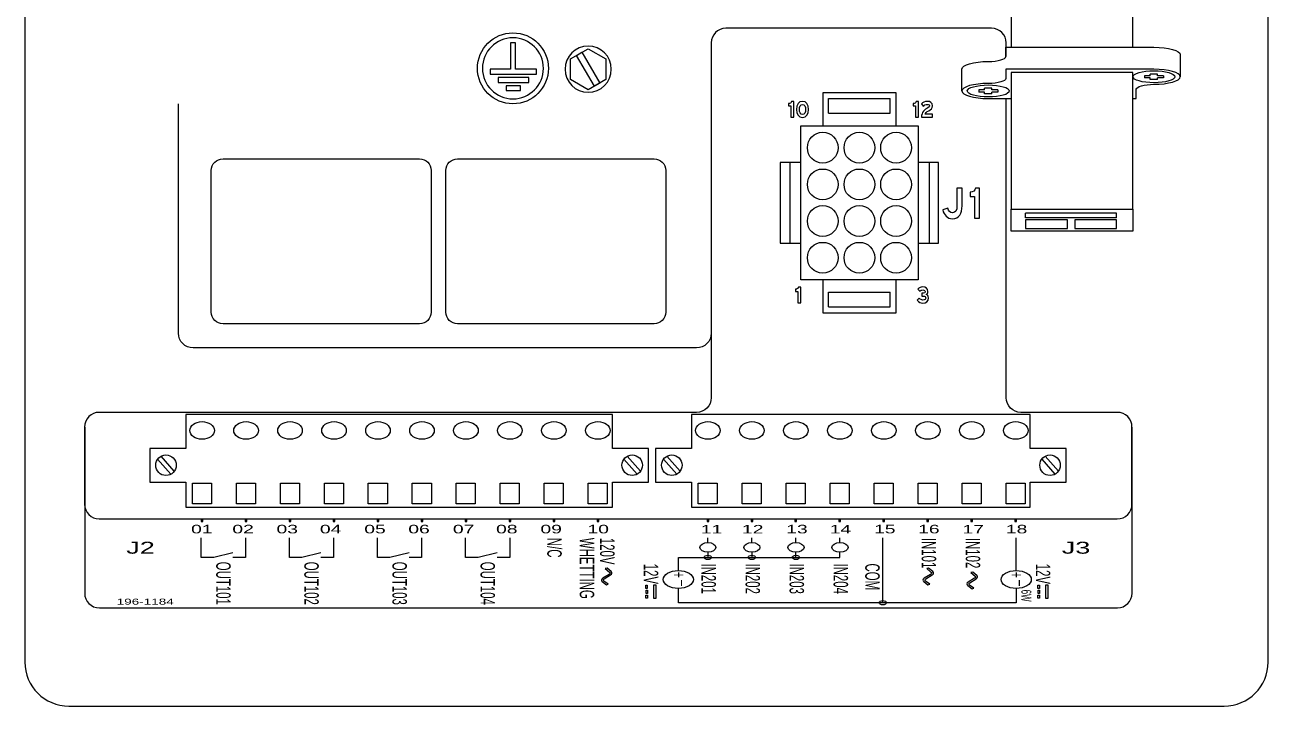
# Model space of a CAD drawing. Extents: x 2 to 47.7, y 0.2 to 35.3.
# Drawn here: x 28 to 36.48, y 5.01 to 9.66 of the extents above; entities that cross this region are included whole.
import ezdxf

# ---------------------------------------------------------------- set-up
doc = ezdxf.new("R2010")
doc.units = 0
doc.header["$MEASUREMENT"] = 0
doc.layers.add('5_00_DWG', color=7, linetype='CONTINUOUS')

msp = doc.modelspace()

# ---------------------------------------------------------------- linework, layer by layer
at = {"layer": '5_00_DWG', "color": 250}
for points in [[(35.5552, 9.8168), (34.7253, 9.8168), (34.7253, 9.5074), (35.5552, 9.5074), (35.5552, 9.8168)], [(31.3436, 9.3575), (31.3436, 9.5375), (31.3099, 9.5375), (31.3099, 9.3575), (31.1725, 9.3575), (31.1725, 9.3237), (31.3099, 9.3237), (31.3436, 9.3237), (31.4865, 9.3237), (31.4865, 9.3575), (31.3436, 9.3575)], [(34.6891, 9.5074), (34.6891, 9.4445)], [(31.8402, 9.2174), (31.7189, 9.2874), (31.7189, 9.4274), (31.8402, 9.4974), (31.9614, 9.4274), (31.9614, 9.2874), (31.8402, 9.2174)], [(31.8826, 9.2419), (31.7614, 9.4519), (31.7977, 9.4729), (31.919, 9.2629), (31.8826, 9.2419)], [(35.5552, 9.3352), (34.7253, 9.3352), (34.7253, 8.4036), (35.5552, 8.4036), (35.5552, 9.3352)], [(31.2252, 9.3012), (31.2252, 9.2674), (31.4362, 9.2674), (31.4362, 9.3012), (31.2252, 9.3012)], [(31.2802, 9.245), (31.2802, 9.2113), (31.3789, 9.2113), (31.3789, 9.245), (31.2802, 9.245)], [(35.6741, 9.3133), (35.6339, 9.3133)], [(35.6339, 9.3133), (35.6339, 9.2989)], [(35.6741, 9.2989), (35.6339, 9.2989)], [(35.6741, 9.3133), (35.6741, 9.3247)], [(35.724, 9.3247), (35.6741, 9.3247)], [(35.6741, 9.2875), (35.6741, 9.2989)], [(35.724, 9.2875), (35.6741, 9.2875)], [(35.724, 9.3133), (35.724, 9.3247)], [(35.7641, 9.3133), (35.724, 9.3133)], [(35.7641, 9.2989), (35.724, 9.2989)], [(35.724, 9.2875), (35.724, 9.2989)], [(35.7641, 9.3133), (35.7641, 9.2989)], [(33.9402, 8.9721), (33.9402, 9.1971), (33.4403, 9.1971)], [(33.4403, 9.1971), (33.4403, 8.9721)], [(34.5041, 9.2162), (34.5041, 9.2019)], [(34.5441, 9.2162), (34.5041, 9.2162)], [(34.5441, 9.2019), (34.5041, 9.2019)], [(34.5942, 9.2276), (34.5441, 9.2276)], [(34.5441, 9.2162), (34.5441, 9.2276)], [(34.5441, 9.1904), (34.5441, 9.2019)], [(34.5942, 9.1904), (34.5441, 9.1904)], [(34.5942, 9.2162), (34.5942, 9.2276)], [(34.6342, 9.2162), (34.5942, 9.2162)], [(34.6342, 9.2019), (34.5942, 9.2019)], [(34.5942, 9.1904), (34.5942, 9.2019)], [(34.6342, 9.2162), (34.6342, 9.2019)], [(33.4803, 9.1569), (33.9003, 9.1569)], [(33.4803, 9.057), (33.4803, 9.1569)], [(33.9003, 9.057), (33.9003, 9.1569)], [(33.4803, 9.057), (33.9003, 9.057)], [(34.0902, 7.922), (33.2903, 7.922), (33.2903, 8.9721), (34.0902, 8.9721), (34.0902, 7.922)], [(33.2903, 8.722), (33.1503, 8.722), (33.1503, 8.1722), (33.2903, 8.1722)], [(33.2152, 8.722), (33.2152, 8.1722)], [(34.0902, 8.1722), (34.2303, 8.1722), (34.2303, 8.722), (34.0902, 8.722)], [(34.1652, 8.722), (34.1652, 8.1722)], [(34.7253, 8.4036), (35.5552, 8.4036), (35.5552, 8.2525), (34.7253, 8.2525), (34.7253, 8.4036)], [(35.4441, 8.3753), (34.824, 8.3753)], [(34.824, 8.3444), (34.824, 8.3753)], [(35.4441, 8.3444), (34.824, 8.3444)], [(35.1091, 8.331), (34.824, 8.331), (34.824, 8.2705), (35.1091, 8.2705), (35.1091, 8.331)], [(35.4441, 8.331), (35.159, 8.331), (35.159, 8.2705), (35.4441, 8.2705), (35.4441, 8.331)], [(35.4441, 8.3444), (35.4441, 8.3753)], [(33.4403, 7.922), (33.4403, 7.6971), (33.9402, 7.6971), (33.9402, 7.922)], [(33.4803, 7.8371), (33.9003, 7.8371)], [(33.4803, 7.737), (33.4803, 7.8371)], [(33.9003, 7.737), (33.9003, 7.8371)], [(33.4803, 7.737), (33.9003, 7.737)], [(29.0954, 6.7724), (28.8501, 6.7724), (28.8501, 6.5423), (29.0954, 6.5423), (29.0954, 6.3724), (32.0052, 6.3724), (32.0052, 6.5423), (32.2505, 6.5423), (32.2505, 6.7724), (32.0052, 6.7724), (32.0052, 7.0029), (29.0954, 7.0029), (29.0954, 6.7724)], [(32.5457, 6.7724), (32.3004, 6.7724), (32.3004, 6.5423), (32.5457, 6.5423), (32.5457, 6.3724), (34.8555, 6.3724), (34.8555, 6.5423), (35.1008, 6.5423), (35.1008, 6.7724), (34.8555, 6.7724), (34.8555, 7.0029), (32.5457, 7.0029), (32.5457, 6.7724)], [(29.0168, 6.6163), (28.9266, 6.718)], [(32.1968, 6.6163), (32.1065, 6.718)], [(32.4672, 6.6163), (32.3769, 6.718)], [(35.0471, 6.6163), (34.9568, 6.718)], [(28.9035, 6.6987), (28.9941, 6.5967)], [(32.0834, 6.6987), (32.174, 6.5967)], [(32.3538, 6.6987), (32.4444, 6.5967)], [(34.9337, 6.6987), (35.0243, 6.5967)], [(29.2703, 6.5345), (29.2703, 6.3936), (29.1404, 6.3936), (29.1404, 6.5345), (29.2703, 6.5345)], [(29.5703, 6.5345), (29.5703, 6.3936), (29.4404, 6.3936), (29.4404, 6.5345), (29.5703, 6.5345)], [(29.8703, 6.5345), (29.8703, 6.3936), (29.7404, 6.3936), (29.7404, 6.5345), (29.8703, 6.5345)], [(30.1703, 6.5345), (30.1703, 6.3936), (30.0404, 6.3936), (30.0404, 6.5345), (30.1703, 6.5345)], [(30.4703, 6.5345), (30.4703, 6.3936), (30.3404, 6.3936), (30.3404, 6.5345), (30.4703, 6.5345)], [(30.7703, 6.5345), (30.7703, 6.3936), (30.6404, 6.3936), (30.6404, 6.5345), (30.7703, 6.5345)], [(31.0703, 6.5345), (31.0703, 6.3936), (30.9404, 6.3936), (30.9404, 6.5345), (31.0703, 6.5345)], [(31.3703, 6.5345), (31.3703, 6.3936), (31.2404, 6.3936), (31.2404, 6.5345), (31.3703, 6.5345)], [(31.6703, 6.5345), (31.6703, 6.3936), (31.5404, 6.3936), (31.5404, 6.5345), (31.6703, 6.5345)], [(31.9703, 6.5345), (31.9703, 6.3936), (31.8404, 6.3936), (31.8404, 6.5345), (31.9703, 6.5345)], [(32.7206, 6.5345), (32.7206, 6.3936), (32.5907, 6.3936), (32.5907, 6.5345), (32.7206, 6.5345)], [(33.0206, 6.5345), (33.0206, 6.3936), (32.8907, 6.3936), (32.8907, 6.5345), (33.0206, 6.5345)], [(33.3206, 6.5345), (33.3206, 6.3936), (33.1907, 6.3936), (33.1907, 6.5345), (33.3206, 6.5345)], [(33.6206, 6.5345), (33.6206, 6.3936), (33.4908, 6.3936), (33.4908, 6.5345), (33.6206, 6.5345)], [(33.9206, 6.5345), (33.9206, 6.3936), (33.7908, 6.3936), (33.7908, 6.5345), (33.9206, 6.5345)], [(34.2206, 6.5345), (34.2206, 6.3936), (34.0908, 6.3936), (34.0908, 6.5345), (34.2206, 6.5345)], [(34.5206, 6.5345), (34.5206, 6.3936), (34.3907, 6.3936), (34.3907, 6.5345), (34.5206, 6.5345)], [(34.8206, 6.5345), (34.8206, 6.3936), (34.6907, 6.3936), (34.6907, 6.5345), (34.8206, 6.5345)], [(29.2004, 6.2907), (29.2004, 6.2733), (29.2118, 6.2733), (29.2118, 6.2907), (29.2004, 6.2907)], [(29.5004, 6.2907), (29.5004, 6.2733), (29.5119, 6.2733), (29.5119, 6.2907), (29.5004, 6.2907)], [(29.8004, 6.2907), (29.8004, 6.2733), (29.8119, 6.2733), (29.8119, 6.2907), (29.8004, 6.2907)], [(30.1004, 6.2907), (30.1004, 6.2733), (30.1119, 6.2733), (30.1119, 6.2907), (30.1004, 6.2907)], [(30.4004, 6.2907), (30.4004, 6.2733), (30.4119, 6.2733), (30.4119, 6.2907), (30.4004, 6.2907)], [(30.7004, 6.2907), (30.7004, 6.2733), (30.7119, 6.2733), (30.7119, 6.2907), (30.7004, 6.2907)], [(31.0004, 6.2907), (31.0004, 6.2733), (31.0119, 6.2733), (31.0119, 6.2907), (31.0004, 6.2907)], [(31.3004, 6.2907), (31.3004, 6.2733), (31.3119, 6.2733), (31.3119, 6.2907), (31.3004, 6.2907)], [(31.6004, 6.2907), (31.6004, 6.2733), (31.6119, 6.2733), (31.6119, 6.2907), (31.6004, 6.2907)], [(31.9004, 6.2907), (31.9004, 6.2733), (31.9119, 6.2733), (31.9119, 6.2907), (31.9004, 6.2907)], [(32.6508, 6.2907), (32.6508, 6.2733), (32.6622, 6.2733), (32.6622, 6.2907), (32.6508, 6.2907)], [(32.9508, 6.2907), (32.9508, 6.2733), (32.9622, 6.2733), (32.9622, 6.2907), (32.9508, 6.2907)], [(33.2508, 6.2907), (33.2508, 6.2733), (33.2622, 6.2733), (33.2622, 6.2907), (33.2508, 6.2907)], [(33.5508, 6.2907), (33.5508, 6.2733), (33.5622, 6.2733), (33.5622, 6.2907), (33.5508, 6.2907)], [(33.8508, 6.2907), (33.8508, 6.2733), (33.8622, 6.2733), (33.8622, 6.2907), (33.8508, 6.2907)], [(34.1508, 6.2907), (34.1508, 6.2733), (34.1622, 6.2733), (34.1622, 6.2907), (34.1508, 6.2907)], [(34.4508, 6.2907), (34.4508, 6.2733), (34.4622, 6.2733), (34.4622, 6.2907), (34.4508, 6.2907)], [(34.7508, 6.2907), (34.7508, 6.2733), (34.7622, 6.2733), (34.7622, 6.2907), (34.7508, 6.2907)], [(29.4165, 6.0608), (29.2863, 6.029), (29.2012, 6.029), (29.2012, 6.1622)], [(29.5018, 6.1622), (29.5018, 6.029), (29.4165, 6.029)], [(30.0174, 6.0608), (29.8873, 6.029), (29.8022, 6.029), (29.8022, 6.1622)], [(30.1027, 6.1622), (30.1027, 6.029), (30.0175, 6.029)], [(30.6184, 6.0608), (30.4882, 6.029), (30.4031, 6.029), (30.4031, 6.1622)], [(30.7036, 6.1622), (30.7036, 6.029), (30.6184, 6.029)], [(31.2193, 6.0608), (31.0892, 6.029), (31.0041, 6.029), (31.0041, 6.1622)], [(31.3046, 6.1622), (31.3046, 6.029), (31.2194, 6.029)], [(32.6565, 6.1297), (32.6565, 6.1622)], [(32.9569, 6.1297), (32.9569, 6.1622)], [(33.2573, 6.1297), (33.2573, 6.1622)], [(33.5577, 6.1297), (33.5577, 6.1622)], [(33.8498, 5.7196), (33.8498, 6.1622)], [(34.7595, 5.9394), (34.7595, 6.1622)], [(32.4551, 5.9394), (32.4551, 6.029), (33.5577, 6.029), (33.5577, 6.0645)], [(32.6565, 6.0645), (32.6565, 6.029)], [(32.9569, 6.0645), (32.9569, 6.029)], [(33.2573, 6.029), (33.2573, 6.0645)], [(32.2433, 5.8392), (32.2433, 5.8171), (32.234, 5.8171), (32.234, 5.8392), (32.2433, 5.8392)], [(32.234, 5.7503), (32.234, 5.7725), (32.2441, 5.7725), (32.2441, 5.7503), (32.234, 5.7503)], [(32.2439, 5.8063), (32.2441, 5.7838), (32.2348, 5.7836), (32.2348, 5.8063), (32.2439, 5.8063)], [(32.3044, 5.7503), (32.3044, 5.8392), (32.2854, 5.8392), (32.2854, 5.7503), (32.3044, 5.7503)], [(34.7595, 5.8172), (34.7595, 5.7196), (32.4551, 5.7196), (32.4551, 5.7632), (32.4551, 5.8172)], [(34.9175, 5.8392), (34.9175, 5.8171), (34.9082, 5.8171), (34.9082, 5.8392), (34.9175, 5.8392)], [(34.9082, 5.7503), (34.9082, 5.7725), (34.9183, 5.7725), (34.9183, 5.7503), (34.9082, 5.7503)], [(34.918, 5.8063), (34.9183, 5.7838), (34.909, 5.7836), (34.909, 5.8063), (34.918, 5.8063)], [(34.9787, 5.7503), (34.9787, 5.8392), (34.9597, 5.8392), (34.9597, 5.7503), (34.9787, 5.7503)]]:
    msp.add_lwpolyline(points, dxfattribs=at)
for points, knots in [([(36.4782, 5.3148), (36.4782, 5.1492), (36.3438, 5.0149), (36.1782, 5.0149), (36.1782, 5.0149), (28.2977, 5.0149), (28.2977, 5.0149), (28.132, 5.0149), (27.9977, 5.1492), (27.9977, 5.3148), (27.9977, 5.3148), (27.9977, 19.7), (27.9977, 19.7), (27.9977, 19.8657), (28.132, 20), (28.2977, 20), (28.2977, 20), (36.1782, 20), (36.1782, 20), (36.3438, 20), (36.4782, 19.8657), (36.4782, 19.7), (36.4782, 19.7), (36.4782, 5.3148), (36.4782, 5.3148)], [0, 0, 0, 0, 1, 1, 1, 2, 2, 2, 3, 3, 3, 4, 4, 4, 5, 5, 5, 6, 6, 6, 7, 7, 7, 8, 8, 8, 8]), ([(34.6915, 9.5074), (34.6915, 9.5074), (34.6915, 9.5366), (34.6915, 9.5366), (34.6915, 9.5919), (34.6467, 9.6366), (34.5915, 9.6366), (34.5915, 9.6366), (32.7792, 9.6366), (32.7792, 9.6366), (32.724, 9.6366), (32.6792, 9.5919), (32.6792, 9.5366), (32.6792, 9.5366), (32.6792, 7.1178), (32.6792, 7.1178), (32.6792, 7.0626), (32.6345, 7.0178), (32.5792, 7.0178), (32.5792, 7.0178), (28.5049, 7.0178), (28.5049, 7.0178), (28.4497, 7.0178), (28.4049, 6.973), (28.4049, 6.9178), (28.4049, 6.9178), (28.4049, 6.3916), (28.4049, 6.3916), (28.4049, 6.3364), (28.4497, 6.2916), (28.5049, 6.2916), (28.5049, 6.2916), (35.4495, 6.2916), (35.4495, 6.2916), (35.5047, 6.2916), (35.5495, 6.3364), (35.5495, 6.3916), (35.5495, 6.3916), (35.5495, 6.9178), (35.5495, 6.9178), (35.5495, 6.973), (35.5047, 7.0178), (35.4495, 7.0178), (35.4495, 7.0178), (34.7915, 7.0178), (34.7915, 7.0178), (34.7363, 7.0178), (34.6915, 7.0626), (34.6915, 7.1178), (34.6915, 7.1178), (34.6915, 9.1576), (34.6915, 9.1576)], [0, 0, 0, 0, 1, 1, 1, 2, 2, 2, 3, 3, 3, 4, 4, 4, 5, 5, 5, 6, 6, 6, 7, 7, 7, 8, 8, 8, 9, 9, 9, 10, 10, 10, 11, 11, 11, 12, 12, 12, 13, 13, 13, 14, 14, 14, 15, 15, 15, 16, 16, 16, 17, 17, 17, 17]), ([(31.0849, 9.3634), (31.0849, 9.23), (31.1933, 9.1215), (31.3267, 9.1215), (31.4601, 9.1215), (31.5687, 9.23), (31.5687, 9.3634), (31.5687, 9.4968), (31.4601, 9.6053), (31.3267, 9.6053), (31.1933, 9.6053), (31.0849, 9.4968), (31.0849, 9.3634)], [0, 0, 0, 0, 1, 1, 1, 2, 2, 2, 3, 3, 3, 4, 4, 4, 4]), ([(31.1186, 9.3634), (31.1186, 9.4781), (31.212, 9.5715), (31.3267, 9.5715), (31.4415, 9.5715), (31.5349, 9.4781), (31.5349, 9.3634), (31.5349, 9.2486), (31.4415, 9.1553), (31.3267, 9.1553), (31.212, 9.1553), (31.1186, 9.2486), (31.1186, 9.3634)], [0, 0, 0, 0, 1, 1, 1, 2, 2, 2, 3, 3, 3, 4, 4, 4, 4]), ([(31.8402, 9.5149), (31.9272, 9.5149), (31.9977, 9.4444), (31.9977, 9.3574), (31.9977, 9.2704), (31.9272, 9.1999), (31.8402, 9.1999), (31.7532, 9.1999), (31.6827, 9.2704), (31.6827, 9.3574), (31.6827, 9.4444), (31.7532, 9.5149), (31.8402, 9.5149)], [0, 0, 0, 0, 1, 1, 1, 2, 2, 2, 3, 3, 3, 4, 4, 4, 4]), ([(34.3892, 9.209), (34.3892, 9.209), (34.3892, 9.3588), (34.3892, 9.3588), (34.3892, 9.3872), (34.4698, 9.4103), (34.5692, 9.4103), (34.6353, 9.4103), (34.6891, 9.4256), (34.6891, 9.4445), (34.6891, 9.4445), (34.6891, 9.5074), (34.6891, 9.5074), (34.6891, 9.5074), (35.699, 9.5074), (35.699, 9.5074), (35.7984, 9.5074), (35.879, 9.4844), (35.879, 9.456), (35.879, 9.456), (35.879, 9.3061), (35.879, 9.3061)], [0, 0, 0, 0, 1, 1, 1, 2, 2, 2, 3, 3, 3, 4, 4, 4, 5, 5, 5, 6, 6, 6, 7, 7, 7, 7]), ([(35.5552, 9.1576), (35.5552, 9.1576), (35.5791, 9.1576), (35.5791, 9.1576), (35.5791, 9.1576), (35.5791, 9.2204), (35.5791, 9.2204), (35.5791, 9.2394), (35.6327, 9.2547), (35.699, 9.2547), (35.7984, 9.2547), (35.879, 9.2778), (35.879, 9.3061), (35.879, 9.3346), (35.7984, 9.3576), (35.699, 9.3576), (35.699, 9.3576), (34.6891, 9.3576), (34.6891, 9.3576), (34.6891, 9.3576), (34.6891, 9.2947), (34.6891, 9.2947), (34.6891, 9.2758), (34.6353, 9.2605), (34.5692, 9.2605), (34.4698, 9.2605), (34.3892, 9.2374), (34.3892, 9.209), (34.3892, 9.1806), (34.4698, 9.1576), (34.5692, 9.1576), (34.5692, 9.1576), (34.7253, 9.1576), (34.7253, 9.1576)], [0, 0, 0, 0, 1, 1, 1, 2, 2, 2, 3, 3, 3, 4, 4, 4, 5, 5, 5, 6, 6, 6, 7, 7, 7, 8, 8, 8, 9, 9, 9, 10, 10, 10, 11, 11, 11, 11]), ([(35.5559, 9.3061), (35.5559, 9.2836), (35.62, 9.2652), (35.699, 9.2652), (35.7781, 9.2652), (35.8422, 9.2836), (35.8422, 9.3061), (35.8422, 9.3288), (35.7781, 9.3471), (35.699, 9.3471), (35.62, 9.3471), (35.5559, 9.3288), (35.5559, 9.3061)], [0, 0, 0, 0, 1, 1, 1, 2, 2, 2, 3, 3, 3, 4, 4, 4, 4]), ([(34.4259, 9.209), (34.4259, 9.1864), (34.4901, 9.1681), (34.5692, 9.1681), (34.6483, 9.1681), (34.7124, 9.1864), (34.7124, 9.209), (34.7124, 9.2316), (34.6483, 9.2499), (34.5692, 9.2499), (34.4901, 9.2499), (34.4259, 9.2316), (34.4259, 9.209)], [0, 0, 0, 0, 1, 1, 1, 2, 2, 2, 3, 3, 3, 4, 4, 4, 4]), ([(32.6792, 7.5571), (32.6792, 7.5019), (32.6345, 7.4571), (32.5793, 7.4571), (32.5793, 7.4571), (29.145, 7.4571), (29.145, 7.4571), (29.0898, 7.4571), (29.045, 7.5019), (29.045, 7.5571), (29.045, 7.5571), (29.045, 9.1218), (29.045, 9.1218)], [0, 0, 0, 0, 1, 1, 1, 2, 2, 2, 3, 3, 3, 4, 4, 4, 4]), ([(33.2235, 9.0296), (33.2235, 9.0296), (33.2235, 9.1069), (33.2235, 9.1069), (33.2235, 9.1069), (33.207, 9.1069), (33.207, 9.1069), (33.207, 9.1069), (33.207, 9.1227), (33.207, 9.1227), (33.2177, 9.1233), (33.2247, 9.1277), (33.2266, 9.1366), (33.2266, 9.1366), (33.2426, 9.1366), (33.2426, 9.1366), (33.2426, 9.1366), (33.2426, 9.0296), (33.2426, 9.0296), (33.2426, 9.0296), (33.2235, 9.0296), (33.2235, 9.0296)], [0, 0, 0, 0, 1, 1, 1, 2, 2, 2, 3, 3, 3, 4, 4, 4, 5, 5, 5, 6, 6, 6, 7, 7, 7, 7]), ([(33.3017, 9.028), (33.2755, 9.028), (33.2614, 9.0506), (33.2614, 9.0831), (33.2614, 9.1157), (33.2756, 9.1383), (33.3019, 9.1383), (33.3281, 9.1383), (33.3423, 9.116), (33.3423, 9.0834), (33.3423, 9.0509), (33.328, 9.028), (33.3017, 9.028)], [0, 0, 0, 0, 1, 1, 1, 2, 2, 2, 3, 3, 3, 4, 4, 4, 4]), ([(33.3017, 9.1173), (33.287, 9.1173), (33.281, 9.1025), (33.281, 9.0834), (33.281, 9.0643), (33.2872, 9.0489), (33.3019, 9.0489), (33.3166, 9.0489), (33.3228, 9.064), (33.3228, 9.0831), (33.3228, 9.1022), (33.3164, 9.1173), (33.3017, 9.1173)], [0, 0, 0, 0, 1, 1, 1, 2, 2, 2, 3, 3, 3, 4, 4, 4, 4]), ([(34.0736, 9.0296), (34.0736, 9.0296), (34.0736, 9.1069), (34.0736, 9.1069), (34.0736, 9.1069), (34.0572, 9.1069), (34.0572, 9.1069), (34.0572, 9.1069), (34.0572, 9.1227), (34.0572, 9.1227), (34.0679, 9.1233), (34.0749, 9.1277), (34.0768, 9.1366), (34.0768, 9.1366), (34.0928, 9.1366), (34.0928, 9.1366), (34.0928, 9.1366), (34.0928, 9.0296), (34.0928, 9.0296), (34.0928, 9.0296), (34.0736, 9.0296), (34.0736, 9.0296)], [0, 0, 0, 0, 1, 1, 1, 2, 2, 2, 3, 3, 3, 4, 4, 4, 5, 5, 5, 6, 6, 6, 7, 7, 7, 7]), ([(34.1134, 9.0296), (34.1139, 9.0663), (34.1342, 9.0822), (34.1577, 9.0937), (34.1659, 9.0976), (34.1685, 9.1019), (34.1685, 9.1065), (34.1685, 9.112), (34.1643, 9.1173), (34.1527, 9.1173), (34.1413, 9.1173), (34.1321, 9.1117), (34.1254, 9.1045), (34.1254, 9.1045), (34.113, 9.1205), (34.113, 9.1205), (34.1232, 9.132), (34.1368, 9.1383), (34.152, 9.1383), (34.1749, 9.1383), (34.1878, 9.128), (34.1878, 9.1076), (34.1878, 9.0903), (34.1794, 9.0828), (34.163, 9.0744), (34.146, 9.0657), (34.1394, 9.0585), (34.1376, 9.0503), (34.1376, 9.0503), (34.1887, 9.0503), (34.1887, 9.0503), (34.1887, 9.0503), (34.1887, 9.0296), (34.1887, 9.0296), (34.1887, 9.0296), (34.1134, 9.0296), (34.1134, 9.0296)], [0, 0, 0, 0, 1, 1, 1, 2, 2, 2, 3, 3, 3, 4, 4, 4, 5, 5, 5, 6, 6, 6, 7, 7, 7, 8, 8, 8, 9, 9, 9, 10, 10, 10, 11, 11, 11, 12, 12, 12, 12]), ([(33.5451, 8.8221), (33.5451, 8.8799), (33.4983, 8.9272), (33.4402, 8.9272), (33.3822, 8.9272), (33.3352, 8.8799), (33.3352, 8.8221), (33.3352, 8.7642), (33.3822, 8.717), (33.4402, 8.717), (33.4983, 8.717), (33.5451, 8.7642), (33.5451, 8.8221)], [0, 0, 0, 0, 1, 1, 1, 2, 2, 2, 3, 3, 3, 4, 4, 4, 4]), ([(33.7952, 8.8221), (33.7952, 8.8799), (33.7482, 8.9272), (33.6902, 8.9272), (33.6323, 8.9272), (33.5853, 8.8799), (33.5853, 8.8221), (33.5853, 8.7642), (33.6323, 8.717), (33.6902, 8.717), (33.7482, 8.717), (33.7952, 8.7642), (33.7952, 8.8221)], [0, 0, 0, 0, 1, 1, 1, 2, 2, 2, 3, 3, 3, 4, 4, 4, 4]), ([(34.0452, 8.8221), (34.0452, 8.8799), (33.9982, 8.9272), (33.9403, 8.9272), (33.8822, 8.9272), (33.8352, 8.8799), (33.8352, 8.8221), (33.8352, 8.7642), (33.8822, 8.717), (33.9403, 8.717), (33.9982, 8.717), (34.0452, 8.7642), (34.0452, 8.8221)], [0, 0, 0, 0, 1, 1, 1, 2, 2, 2, 3, 3, 3, 4, 4, 4, 4]), ([(29.3493, 8.7468), (29.3052, 8.7468), (29.2693, 8.711), (29.2693, 8.6668), (29.2693, 8.6668), (29.2693, 7.7018), (29.2693, 7.7018), (29.2693, 7.6576), (29.3052, 7.6218), (29.3493, 7.6218), (29.3493, 7.6218), (30.6893, 7.6218), (30.6893, 7.6218), (30.7335, 7.6218), (30.7693, 7.6576), (30.7693, 7.7018), (30.7693, 7.7018), (30.7693, 8.6668), (30.7693, 8.6668), (30.7693, 8.711), (30.7335, 8.7468), (30.6893, 8.7468), (30.6893, 8.7468), (29.3493, 8.7468), (29.3493, 8.7468)], [0, 0, 0, 0, 1, 1, 1, 2, 2, 2, 3, 3, 3, 4, 4, 4, 5, 5, 5, 6, 6, 6, 7, 7, 7, 8, 8, 8, 8]), ([(30.9493, 8.7468), (30.9052, 8.7468), (30.8693, 8.711), (30.8693, 8.6668), (30.8693, 8.6668), (30.8693, 7.7018), (30.8693, 7.7018), (30.8693, 7.6576), (30.9052, 7.6218), (30.9493, 7.6218), (30.9493, 7.6218), (32.2893, 7.6218), (32.2893, 7.6218), (32.3335, 7.6218), (32.3693, 7.6576), (32.3693, 7.7018), (32.3693, 7.7018), (32.3693, 8.6668), (32.3693, 8.6668), (32.3693, 8.711), (32.3335, 8.7468), (32.2893, 8.7468), (32.2893, 8.7468), (30.9493, 8.7468), (30.9493, 8.7468)], [0, 0, 0, 0, 1, 1, 1, 2, 2, 2, 3, 3, 3, 4, 4, 4, 5, 5, 5, 6, 6, 6, 7, 7, 7, 8, 8, 8, 8]), ([(33.5451, 8.572), (33.5451, 8.6302), (33.4983, 8.677), (33.4402, 8.677), (33.3822, 8.677), (33.3352, 8.6302), (33.3352, 8.572), (33.3352, 8.5141), (33.3822, 8.4672), (33.4402, 8.4672), (33.4983, 8.4672), (33.5451, 8.5141), (33.5451, 8.572)], [0, 0, 0, 0, 1, 1, 1, 2, 2, 2, 3, 3, 3, 4, 4, 4, 4]), ([(33.7952, 8.572), (33.7952, 8.6302), (33.7482, 8.677), (33.6902, 8.677), (33.6323, 8.677), (33.5853, 8.6302), (33.5853, 8.572), (33.5853, 8.5141), (33.6323, 8.4672), (33.6902, 8.4672), (33.7482, 8.4672), (33.7952, 8.5141), (33.7952, 8.572)], [0, 0, 0, 0, 1, 1, 1, 2, 2, 2, 3, 3, 3, 4, 4, 4, 4]), ([(34.0452, 8.572), (34.0452, 8.6302), (33.9982, 8.677), (33.9403, 8.677), (33.8822, 8.677), (33.8352, 8.6302), (33.8352, 8.572), (33.8352, 8.5141), (33.8822, 8.4672), (33.9403, 8.4672), (33.9982, 8.4672), (34.0452, 8.5141), (34.0452, 8.572)], [0, 0, 0, 0, 1, 1, 1, 2, 2, 2, 3, 3, 3, 4, 4, 4, 4]), ([(34.3248, 8.3383), (34.2901, 8.3383), (34.2671, 8.3628), (34.2584, 8.3987), (34.2584, 8.3987), (34.2923, 8.4095), (34.2923, 8.4095), (34.299, 8.3888), (34.308, 8.3788), (34.3248, 8.3788), (34.3462, 8.3788), (34.3558, 8.3949), (34.3558, 8.4255), (34.3558, 8.4255), (34.3558, 8.5457), (34.3558, 8.5457), (34.3558, 8.5457), (34.3905, 8.5457), (34.3905, 8.5457), (34.3905, 8.5457), (34.3905, 8.4267), (34.3905, 8.4267), (34.3905, 8.3733), (34.3702, 8.3383), (34.3248, 8.3383)], [0, 0, 0, 0, 1, 1, 1, 2, 2, 2, 3, 3, 3, 4, 4, 4, 5, 5, 5, 6, 6, 6, 7, 7, 7, 8, 8, 8, 8]), ([(34.4758, 8.3415), (34.4758, 8.3415), (34.4758, 8.4891), (34.4758, 8.4891), (34.4758, 8.4891), (34.4461, 8.4891), (34.4461, 8.4891), (34.4461, 8.4891), (34.4461, 8.5191), (34.4461, 8.5191), (34.4654, 8.5203), (34.478, 8.5288), (34.4815, 8.5457), (34.4815, 8.5457), (34.5103, 8.5457), (34.5103, 8.5457), (34.5103, 8.5457), (34.5103, 8.3415), (34.5103, 8.3415), (34.5103, 8.3415), (34.4758, 8.3415), (34.4758, 8.3415)], [0, 0, 0, 0, 1, 1, 1, 2, 2, 2, 3, 3, 3, 4, 4, 4, 5, 5, 5, 6, 6, 6, 7, 7, 7, 7]), ([(33.5451, 8.322), (33.5451, 8.3799), (33.4983, 8.4271), (33.4402, 8.4271), (33.3822, 8.4271), (33.3352, 8.3799), (33.3352, 8.322), (33.3352, 8.2641), (33.3822, 8.2169), (33.4402, 8.2169), (33.4983, 8.2169), (33.5451, 8.2641), (33.5451, 8.322)], [0, 0, 0, 0, 1, 1, 1, 2, 2, 2, 3, 3, 3, 4, 4, 4, 4]), ([(33.7952, 8.322), (33.7952, 8.3799), (33.7482, 8.4271), (33.6902, 8.4271), (33.6323, 8.4271), (33.5853, 8.3799), (33.5853, 8.322), (33.5853, 8.2641), (33.6323, 8.2169), (33.6902, 8.2169), (33.7482, 8.2169), (33.7952, 8.2641), (33.7952, 8.322)], [0, 0, 0, 0, 1, 1, 1, 2, 2, 2, 3, 3, 3, 4, 4, 4, 4]), ([(34.0452, 8.322), (34.0452, 8.3799), (33.9982, 8.4271), (33.9403, 8.4271), (33.8822, 8.4271), (33.8352, 8.3799), (33.8352, 8.322), (33.8352, 8.2641), (33.8822, 8.2169), (33.9403, 8.2169), (33.9982, 8.2169), (34.0452, 8.2641), (34.0452, 8.322)], [0, 0, 0, 0, 1, 1, 1, 2, 2, 2, 3, 3, 3, 4, 4, 4, 4]), ([(33.5451, 8.0719), (33.5451, 8.1301), (33.4983, 8.177), (33.4402, 8.177), (33.3822, 8.177), (33.3352, 8.1301), (33.3352, 8.0719), (33.3352, 8.014), (33.3822, 7.9672), (33.4402, 7.9672), (33.4983, 7.9672), (33.5451, 8.014), (33.5451, 8.0719)], [0, 0, 0, 0, 1, 1, 1, 2, 2, 2, 3, 3, 3, 4, 4, 4, 4]), ([(33.7952, 8.0719), (33.7952, 8.1301), (33.7482, 8.177), (33.6902, 8.177), (33.6323, 8.177), (33.5853, 8.1301), (33.5853, 8.0719), (33.5853, 8.014), (33.6323, 7.9672), (33.6902, 7.9672), (33.7482, 7.9672), (33.7952, 8.014), (33.7952, 8.0719)], [0, 0, 0, 0, 1, 1, 1, 2, 2, 2, 3, 3, 3, 4, 4, 4, 4]), ([(34.0452, 8.0719), (34.0452, 8.1301), (33.9982, 8.177), (33.9403, 8.177), (33.8822, 8.177), (33.8352, 8.1301), (33.8352, 8.0719), (33.8352, 8.014), (33.8822, 7.9672), (33.9403, 7.9672), (33.9982, 7.9672), (34.0452, 8.014), (34.0452, 8.0719)], [0, 0, 0, 0, 1, 1, 1, 2, 2, 2, 3, 3, 3, 4, 4, 4, 4]), ([(33.2708, 7.7646), (33.2708, 7.7646), (33.2708, 7.8419), (33.2708, 7.8419), (33.2708, 7.8419), (33.2543, 7.8419), (33.2543, 7.8419), (33.2543, 7.8419), (33.2543, 7.8576), (33.2543, 7.8576), (33.265, 7.8582), (33.272, 7.8627), (33.274, 7.8715), (33.274, 7.8715), (33.2899, 7.8715), (33.2899, 7.8715), (33.2899, 7.8715), (33.2899, 7.7646), (33.2899, 7.7646), (33.2899, 7.7646), (33.2708, 7.7646), (33.2708, 7.7646)], [0, 0, 0, 0, 1, 1, 1, 2, 2, 2, 3, 3, 3, 4, 4, 4, 5, 5, 5, 6, 6, 6, 7, 7, 7, 7]), ([(34.1219, 7.7629), (34.1074, 7.7629), (34.0945, 7.7692), (34.0838, 7.7834), (34.0838, 7.7834), (34.0983, 7.7965), (34.0983, 7.7965), (34.1063, 7.7872), (34.1139, 7.7838), (34.1236, 7.7838), (34.1363, 7.7838), (34.1422, 7.7889), (34.1422, 7.7974), (34.1422, 7.8057), (34.1371, 7.8097), (34.128, 7.8097), (34.128, 7.8097), (34.1166, 7.8097), (34.1166, 7.8097), (34.1166, 7.8097), (34.1166, 7.8306), (34.1166, 7.8306), (34.1166, 7.8306), (34.1269, 7.8306), (34.1269, 7.8306), (34.1349, 7.8306), (34.1382, 7.8344), (34.1382, 7.8414), (34.1382, 7.8469), (34.1342, 7.8523), (34.1221, 7.8523), (34.1147, 7.8523), (34.1086, 7.8494), (34.1033, 7.8433), (34.1033, 7.8433), (34.0893, 7.8575), (34.0893, 7.8575), (34.0985, 7.8682), (34.1081, 7.8732), (34.1224, 7.8732), (34.1421, 7.8732), (34.1577, 7.8631), (34.1577, 7.8429), (34.1577, 7.8313), (34.1522, 7.8243), (34.1466, 7.8211), (34.1528, 7.8185), (34.1617, 7.8118), (34.1617, 7.7977), (34.1617, 7.7747), (34.1458, 7.7629), (34.1219, 7.7629)], [0, 0, 0, 0, 1, 1, 1, 2, 2, 2, 3, 3, 3, 4, 4, 4, 5, 5, 5, 6, 6, 6, 7, 7, 7, 8, 8, 8, 9, 9, 9, 10, 10, 10, 11, 11, 11, 12, 12, 12, 13, 13, 13, 14, 14, 14, 15, 15, 15, 16, 16, 16, 17, 17, 17, 17]), ([(29.2063, 6.9544), (29.16, 6.9544), (29.1225, 6.9275), (29.1225, 6.8943), (29.1225, 6.8611), (29.16, 6.8342), (29.2063, 6.8342), (29.2527, 6.8342), (29.2902, 6.8611), (29.2902, 6.8943), (29.2902, 6.9275), (29.2527, 6.9544), (29.2063, 6.9544)], [0, 0, 0, 0, 1, 1, 1, 2, 2, 2, 3, 3, 3, 4, 4, 4, 4]), ([(29.5064, 6.9544), (29.46, 6.9544), (29.4225, 6.9275), (29.4225, 6.8943), (29.4225, 6.8611), (29.46, 6.8342), (29.5064, 6.8342), (29.5527, 6.8342), (29.5903, 6.8611), (29.5903, 6.8943), (29.5903, 6.9275), (29.5527, 6.9544), (29.5064, 6.9544)], [0, 0, 0, 0, 1, 1, 1, 2, 2, 2, 3, 3, 3, 4, 4, 4, 4]), ([(29.8064, 6.9544), (29.76, 6.9544), (29.7225, 6.9275), (29.7225, 6.8943), (29.7225, 6.8611), (29.76, 6.8342), (29.8064, 6.8342), (29.8527, 6.8342), (29.8903, 6.8611), (29.8903, 6.8943), (29.8903, 6.9275), (29.8527, 6.9544), (29.8064, 6.9544)], [0, 0, 0, 0, 1, 1, 1, 2, 2, 2, 3, 3, 3, 4, 4, 4, 4]), ([(30.1064, 6.9544), (30.06, 6.9544), (30.0225, 6.9275), (30.0225, 6.8943), (30.0225, 6.8611), (30.06, 6.8342), (30.1064, 6.8342), (30.1527, 6.8342), (30.1903, 6.8611), (30.1903, 6.8943), (30.1903, 6.9275), (30.1527, 6.9544), (30.1064, 6.9544)], [0, 0, 0, 0, 1, 1, 1, 2, 2, 2, 3, 3, 3, 4, 4, 4, 4]), ([(30.4064, 6.9544), (30.36, 6.9544), (30.3225, 6.9275), (30.3225, 6.8943), (30.3225, 6.8611), (30.36, 6.8342), (30.4064, 6.8342), (30.4527, 6.8342), (30.4902, 6.8611), (30.4902, 6.8943), (30.4902, 6.9275), (30.4527, 6.9544), (30.4064, 6.9544)], [0, 0, 0, 0, 1, 1, 1, 2, 2, 2, 3, 3, 3, 4, 4, 4, 4]), ([(30.7064, 6.9544), (30.66, 6.9544), (30.6225, 6.9275), (30.6225, 6.8943), (30.6225, 6.8611), (30.66, 6.8342), (30.7064, 6.8342), (30.7527, 6.8342), (30.7903, 6.8611), (30.7903, 6.8943), (30.7903, 6.9275), (30.7527, 6.9544), (30.7064, 6.9544)], [0, 0, 0, 0, 1, 1, 1, 2, 2, 2, 3, 3, 3, 4, 4, 4, 4]), ([(31.0064, 6.9544), (30.96, 6.9544), (30.9225, 6.9275), (30.9225, 6.8943), (30.9225, 6.8611), (30.96, 6.8342), (31.0064, 6.8342), (31.0527, 6.8342), (31.0903, 6.8611), (31.0903, 6.8943), (31.0903, 6.9275), (31.0527, 6.9544), (31.0064, 6.9544)], [0, 0, 0, 0, 1, 1, 1, 2, 2, 2, 3, 3, 3, 4, 4, 4, 4]), ([(31.3064, 6.9544), (31.2601, 6.9544), (31.2225, 6.9275), (31.2225, 6.8943), (31.2225, 6.8611), (31.2601, 6.8342), (31.3064, 6.8342), (31.3527, 6.8342), (31.3903, 6.8611), (31.3903, 6.8943), (31.3903, 6.9275), (31.3527, 6.9544), (31.3064, 6.9544)], [0, 0, 0, 0, 1, 1, 1, 2, 2, 2, 3, 3, 3, 4, 4, 4, 4]), ([(31.6064, 6.9544), (31.56, 6.9544), (31.5225, 6.9275), (31.5225, 6.8943), (31.5225, 6.8611), (31.56, 6.8342), (31.6064, 6.8342), (31.6527, 6.8342), (31.6903, 6.8611), (31.6903, 6.8943), (31.6903, 6.9275), (31.6527, 6.9544), (31.6064, 6.9544)], [0, 0, 0, 0, 1, 1, 1, 2, 2, 2, 3, 3, 3, 4, 4, 4, 4]), ([(31.9064, 6.9544), (31.86, 6.9544), (31.8225, 6.9275), (31.8225, 6.8943), (31.8225, 6.8611), (31.86, 6.8342), (31.9064, 6.8342), (31.9527, 6.8342), (31.9902, 6.8611), (31.9902, 6.8943), (31.9902, 6.9275), (31.9527, 6.9544), (31.9064, 6.9544)], [0, 0, 0, 0, 1, 1, 1, 2, 2, 2, 3, 3, 3, 4, 4, 4, 4]), ([(32.6567, 6.9544), (32.6104, 6.9544), (32.5728, 6.9275), (32.5728, 6.8943), (32.5728, 6.8611), (32.6104, 6.8342), (32.6567, 6.8342), (32.703, 6.8342), (32.7406, 6.8611), (32.7406, 6.8943), (32.7406, 6.9275), (32.703, 6.9544), (32.6567, 6.9544)], [0, 0, 0, 0, 1, 1, 1, 2, 2, 2, 3, 3, 3, 4, 4, 4, 4]), ([(32.9567, 6.9544), (32.9104, 6.9544), (32.8728, 6.9275), (32.8728, 6.8943), (32.8728, 6.8611), (32.9104, 6.8342), (32.9567, 6.8342), (33.0031, 6.8342), (33.0406, 6.8611), (33.0406, 6.8943), (33.0406, 6.9275), (33.0031, 6.9544), (32.9567, 6.9544)], [0, 0, 0, 0, 1, 1, 1, 2, 2, 2, 3, 3, 3, 4, 4, 4, 4]), ([(33.2567, 6.9544), (33.2104, 6.9544), (33.1728, 6.9275), (33.1728, 6.8943), (33.1728, 6.8611), (33.2104, 6.8342), (33.2567, 6.8342), (33.303, 6.8342), (33.3406, 6.8611), (33.3406, 6.8943), (33.3406, 6.9275), (33.303, 6.9544), (33.2567, 6.9544)], [0, 0, 0, 0, 1, 1, 1, 2, 2, 2, 3, 3, 3, 4, 4, 4, 4]), ([(33.5567, 6.9544), (33.5104, 6.9544), (33.4728, 6.9275), (33.4728, 6.8943), (33.4728, 6.8611), (33.5104, 6.8342), (33.5567, 6.8342), (33.6031, 6.8342), (33.6406, 6.8611), (33.6406, 6.8943), (33.6406, 6.9275), (33.6031, 6.9544), (33.5567, 6.9544)], [0, 0, 0, 0, 1, 1, 1, 2, 2, 2, 3, 3, 3, 4, 4, 4, 4]), ([(33.8567, 6.9544), (33.8104, 6.9544), (33.7728, 6.9275), (33.7728, 6.8943), (33.7728, 6.8611), (33.8104, 6.8342), (33.8567, 6.8342), (33.9031, 6.8342), (33.9406, 6.8611), (33.9406, 6.8943), (33.9406, 6.9275), (33.9031, 6.9544), (33.8567, 6.9544)], [0, 0, 0, 0, 1, 1, 1, 2, 2, 2, 3, 3, 3, 4, 4, 4, 4]), ([(34.1567, 6.9544), (34.1104, 6.9544), (34.0728, 6.9275), (34.0728, 6.8943), (34.0728, 6.8611), (34.1104, 6.8342), (34.1567, 6.8342), (34.2031, 6.8342), (34.2406, 6.8611), (34.2406, 6.8943), (34.2406, 6.9275), (34.2031, 6.9544), (34.1567, 6.9544)], [0, 0, 0, 0, 1, 1, 1, 2, 2, 2, 3, 3, 3, 4, 4, 4, 4]), ([(34.4567, 6.9544), (34.4104, 6.9544), (34.3728, 6.9275), (34.3728, 6.8943), (34.3728, 6.8611), (34.4104, 6.8342), (34.4567, 6.8342), (34.503, 6.8342), (34.5406, 6.8611), (34.5406, 6.8943), (34.5406, 6.9275), (34.503, 6.9544), (34.4567, 6.9544)], [0, 0, 0, 0, 1, 1, 1, 2, 2, 2, 3, 3, 3, 4, 4, 4, 4]), ([(34.7567, 6.9544), (34.7104, 6.9544), (34.6728, 6.9275), (34.6728, 6.8943), (34.6728, 6.8611), (34.7104, 6.8342), (34.7567, 6.8342), (34.803, 6.8342), (34.8406, 6.8611), (34.8406, 6.8943), (34.8406, 6.9275), (34.803, 6.9544), (34.7567, 6.9544)], [0, 0, 0, 0, 1, 1, 1, 2, 2, 2, 3, 3, 3, 4, 4, 4, 4]), ([(28.4057, 6.917), (28.4057, 6.917), (28.4057, 5.7851), (28.4057, 5.7851), (28.4057, 5.7299), (28.4505, 5.6851), (28.5057, 5.6851), (28.5057, 5.6851), (35.4503, 5.6851), (35.4503, 5.6851), (35.5056, 5.6851), (35.5503, 5.7299), (35.5503, 5.7851), (35.5503, 5.7851), (35.5503, 6.917), (35.5503, 6.917)], [0, 0, 0, 0, 1, 1, 1, 2, 2, 2, 3, 3, 3, 4, 4, 4, 5, 5, 5, 5]), ([(28.9603, 6.7273), (28.9217, 6.7273), (28.8904, 6.6959), (28.8904, 6.6573), (28.8904, 6.6187), (28.9217, 6.5874), (28.9603, 6.5874), (28.9989, 6.5874), (29.0303, 6.6187), (29.0303, 6.6573), (29.0303, 6.6959), (28.9989, 6.7273), (28.9603, 6.7273)], [0, 0, 0, 0, 1, 1, 1, 2, 2, 2, 3, 3, 3, 4, 4, 4, 4]), ([(32.1403, 6.7273), (32.1017, 6.7273), (32.0703, 6.6959), (32.0703, 6.6573), (32.0703, 6.6187), (32.1017, 6.5874), (32.1403, 6.5874), (32.1788, 6.5874), (32.2102, 6.6187), (32.2102, 6.6573), (32.2102, 6.6959), (32.1788, 6.7273), (32.1403, 6.7273)], [0, 0, 0, 0, 1, 1, 1, 2, 2, 2, 3, 3, 3, 4, 4, 4, 4]), ([(32.4107, 6.7273), (32.3721, 6.7273), (32.3408, 6.6959), (32.3408, 6.6573), (32.3408, 6.6187), (32.3721, 6.5874), (32.4107, 6.5874), (32.4493, 6.5874), (32.4806, 6.6187), (32.4806, 6.6573), (32.4806, 6.6959), (32.4493, 6.7273), (32.4107, 6.7273)], [0, 0, 0, 0, 1, 1, 1, 2, 2, 2, 3, 3, 3, 4, 4, 4, 4]), ([(34.9906, 6.7273), (34.952, 6.7273), (34.9207, 6.6959), (34.9207, 6.6573), (34.9207, 6.6187), (34.952, 6.5874), (34.9906, 6.5874), (35.0292, 6.5874), (35.0605, 6.6187), (35.0605, 6.6573), (35.0605, 6.6959), (35.0292, 6.7273), (34.9906, 6.7273)], [0, 0, 0, 0, 1, 1, 1, 2, 2, 2, 3, 3, 3, 4, 4, 4, 4]), ([(32.7116, 6.0971), (32.7116, 6.1151), (32.6869, 6.1297), (32.6565, 6.1297), (32.626, 6.1297), (32.6014, 6.1151), (32.6014, 6.0971), (32.6014, 6.0791), (32.626, 6.0645), (32.6565, 6.0645), (32.6869, 6.0645), (32.7116, 6.0791), (32.7116, 6.0971)], [0, 0, 0, 0, 1, 1, 1, 2, 2, 2, 3, 3, 3, 4, 4, 4, 4]), ([(33.012, 6.0971), (33.012, 6.1151), (32.9873, 6.1297), (32.9569, 6.1297), (32.9265, 6.1297), (32.9018, 6.1151), (32.9018, 6.0971), (32.9018, 6.0791), (32.9265, 6.0645), (32.9569, 6.0645), (32.9873, 6.0645), (33.012, 6.0791), (33.012, 6.0971)], [0, 0, 0, 0, 1, 1, 1, 2, 2, 2, 3, 3, 3, 4, 4, 4, 4]), ([(33.3124, 6.0971), (33.3124, 6.1151), (33.2877, 6.1297), (33.2573, 6.1297), (33.2269, 6.1297), (33.2022, 6.1151), (33.2022, 6.0971), (33.2022, 6.0791), (33.2269, 6.0645), (33.2573, 6.0645), (33.2877, 6.0645), (33.3124, 6.0791), (33.3124, 6.0971)], [0, 0, 0, 0, 1, 1, 1, 2, 2, 2, 3, 3, 3, 4, 4, 4, 4]), ([(33.6128, 6.0971), (33.6128, 6.1151), (33.5882, 6.1297), (33.5577, 6.1297), (33.5273, 6.1297), (33.5026, 6.1151), (33.5026, 6.0971), (33.5026, 6.0791), (33.5273, 6.0645), (33.5577, 6.0645), (33.5882, 6.0645), (33.6128, 6.0791), (33.6128, 6.0971)], [0, 0, 0, 0, 1, 1, 1, 2, 2, 2, 3, 3, 3, 4, 4, 4, 4]), ([(32.6815, 6.029), (32.6815, 6.0372), (32.6703, 6.0438), (32.6565, 6.0438), (32.6426, 6.0438), (32.6314, 6.0372), (32.6314, 6.029), (32.6314, 6.0208), (32.6426, 6.0142), (32.6565, 6.0142), (32.6703, 6.0142), (32.6815, 6.0208), (32.6815, 6.029)], [0, 0, 0, 0, 1, 1, 1, 2, 2, 2, 3, 3, 3, 4, 4, 4, 4]), ([(32.9819, 6.029), (32.9819, 6.0372), (32.9707, 6.0438), (32.9569, 6.0438), (32.9431, 6.0438), (32.9319, 6.0372), (32.9319, 6.029), (32.9319, 6.0208), (32.9431, 6.0142), (32.9569, 6.0142), (32.9707, 6.0142), (32.9819, 6.0208), (32.9819, 6.029)], [0, 0, 0, 0, 1, 1, 1, 2, 2, 2, 3, 3, 3, 4, 4, 4, 4]), ([(33.2823, 6.029), (33.2823, 6.0372), (33.2711, 6.0438), (33.2573, 6.0438), (33.2435, 6.0438), (33.2323, 6.0372), (33.2323, 6.029), (33.2323, 6.0208), (33.2435, 6.0142), (33.2573, 6.0142), (33.2711, 6.0142), (33.2823, 6.0208), (33.2823, 6.029)], [0, 0, 0, 0, 1, 1, 1, 2, 2, 2, 3, 3, 3, 4, 4, 4, 4]), ([(32.0025, 5.9217), (32.0025, 5.917), (31.9995, 5.9128), (31.9933, 5.9091), (31.9933, 5.9091), (31.9501, 5.8829), (31.9501, 5.8829), (31.946, 5.8804), (31.9439, 5.8775), (31.9439, 5.8743), (31.9439, 5.8717), (31.9453, 5.8693), (31.948, 5.8672), (31.948, 5.8672), (31.9765, 5.8454), (31.9765, 5.8454), (31.9765, 5.8454), (31.9646, 5.842), (31.9646, 5.842), (31.9646, 5.842), (31.9361, 5.8639), (31.9361, 5.8639), (31.932, 5.8669), (31.9299, 5.8704), (31.9299, 5.8743), (31.9299, 5.879), (31.933, 5.8832), (31.9391, 5.8869), (31.9391, 5.8869), (31.9825, 5.9131), (31.9825, 5.9131), (31.9866, 5.9157), (31.9887, 5.9185), (31.9887, 5.9217), (31.9887, 5.9242), (31.9875, 5.9264), (31.985, 5.9285), (31.985, 5.9285), (31.9569, 5.9521), (31.9569, 5.9521), (31.9569, 5.9521), (31.969, 5.9553), (31.969, 5.9553), (31.969, 5.9553), (31.997, 5.9318), (31.997, 5.9318), (32.0007, 5.9287), (32.0025, 5.9253), (32.0025, 5.9217)], [0, 0, 0, 0, 1, 1, 1, 2, 2, 2, 3, 3, 3, 4, 4, 4, 5, 5, 5, 6, 6, 6, 7, 7, 7, 8, 8, 8, 9, 9, 9, 10, 10, 10, 11, 11, 11, 12, 12, 12, 13, 13, 13, 14, 14, 14, 15, 15, 15, 16, 16, 16, 16]), ([(32.5584, 5.8783), (32.5584, 5.912), (32.5122, 5.9394), (32.4551, 5.9394), (32.3981, 5.9394), (32.3519, 5.912), (32.3519, 5.8783), (32.3519, 5.8446), (32.3981, 5.8172), (32.4551, 5.8172), (32.5122, 5.8172), (32.5584, 5.8446), (32.5584, 5.8783)], [0, 0, 0, 0, 1, 1, 1, 2, 2, 2, 3, 3, 3, 4, 4, 4, 4]), ([(34.1959, 5.9217), (34.1959, 5.917), (34.1929, 5.9128), (34.1867, 5.9091), (34.1867, 5.9091), (34.1435, 5.8829), (34.1435, 5.8829), (34.1394, 5.8804), (34.1373, 5.8775), (34.1373, 5.8743), (34.1373, 5.8717), (34.1387, 5.8693), (34.1414, 5.8672), (34.1414, 5.8672), (34.1699, 5.8453), (34.1699, 5.8453), (34.1699, 5.8453), (34.158, 5.842), (34.158, 5.842), (34.158, 5.842), (34.1295, 5.8638), (34.1295, 5.8638), (34.1254, 5.8669), (34.1233, 5.8704), (34.1233, 5.8743), (34.1233, 5.879), (34.1264, 5.8832), (34.1325, 5.8869), (34.1325, 5.8869), (34.1759, 5.9131), (34.1759, 5.9131), (34.18, 5.9157), (34.1821, 5.9185), (34.1821, 5.9217), (34.1821, 5.9242), (34.1809, 5.9264), (34.1784, 5.9285), (34.1784, 5.9285), (34.1503, 5.9521), (34.1503, 5.9521), (34.1503, 5.9521), (34.1624, 5.9553), (34.1624, 5.9553), (34.1624, 5.9553), (34.1903, 5.9318), (34.1903, 5.9318), (34.1941, 5.9286), (34.1959, 5.9253), (34.1959, 5.9217)], [0, 0, 0, 0, 1, 1, 1, 2, 2, 2, 3, 3, 3, 4, 4, 4, 5, 5, 5, 6, 6, 6, 7, 7, 7, 8, 8, 8, 9, 9, 9, 10, 10, 10, 11, 11, 11, 12, 12, 12, 13, 13, 13, 14, 14, 14, 15, 15, 15, 16, 16, 16, 16]), ([(34.8628, 5.8783), (34.8628, 5.912), (34.8166, 5.9394), (34.7595, 5.9394), (34.7024, 5.9394), (34.6562, 5.912), (34.6562, 5.8783), (34.6562, 5.8446), (34.7024, 5.8172), (34.7595, 5.8172), (34.8166, 5.8172), (34.8628, 5.8446), (34.8628, 5.8783)], [0, 0, 0, 0, 1, 1, 1, 2, 2, 2, 3, 3, 3, 4, 4, 4, 4]), ([(34.4963, 5.8952), (34.4963, 5.8905), (34.4933, 5.8863), (34.4872, 5.8826), (34.4872, 5.8826), (34.4439, 5.8563), (34.4439, 5.8563), (34.4398, 5.8538), (34.4378, 5.851), (34.4378, 5.8478), (34.4378, 5.8451), (34.4391, 5.8428), (34.4418, 5.8407), (34.4418, 5.8407), (34.4703, 5.8188), (34.4703, 5.8188), (34.4703, 5.8188), (34.4585, 5.8154), (34.4585, 5.8154), (34.4585, 5.8154), (34.4299, 5.8373), (34.4299, 5.8373), (34.4258, 5.8404), (34.4237, 5.8439), (34.4237, 5.8478), (34.4237, 5.8525), (34.4268, 5.8566), (34.4329, 5.8603), (34.4329, 5.8603), (34.4763, 5.8866), (34.4763, 5.8866), (34.4804, 5.8891), (34.4825, 5.892), (34.4825, 5.8952), (34.4825, 5.8976), (34.4813, 5.8999), (34.4788, 5.902), (34.4788, 5.902), (34.4507, 5.9255), (34.4507, 5.9255), (34.4507, 5.9255), (34.4628, 5.9288), (34.4628, 5.9288), (34.4628, 5.9288), (34.4908, 5.9052), (34.4908, 5.9052), (34.4945, 5.9021), (34.4963, 5.8987), (34.4963, 5.8952)], [0, 0, 0, 0, 1, 1, 1, 2, 2, 2, 3, 3, 3, 4, 4, 4, 5, 5, 5, 6, 6, 6, 7, 7, 7, 8, 8, 8, 9, 9, 9, 10, 10, 10, 11, 11, 11, 12, 12, 12, 13, 13, 13, 14, 14, 14, 15, 15, 15, 16, 16, 16, 16]), ([(33.8749, 5.7196), (33.8749, 5.7278), (33.8637, 5.7344), (33.8499, 5.7344), (33.836, 5.7344), (33.8248, 5.7278), (33.8248, 5.7196), (33.8248, 5.7115), (33.836, 5.7048), (33.8499, 5.7048), (33.8637, 5.7048), (33.8749, 5.7115), (33.8749, 5.7196)], [0, 0, 0, 0, 1, 1, 1, 2, 2, 2, 3, 3, 3, 4, 4, 4, 4])]:
    msp.add_open_spline(points, degree=3, knots=knots, dxfattribs=at)

# ---------------------------------------------------------------- texts
at = {"layer": '5_00_DWG', "color": 250, "attachment_point": 7}
for s, insert, char_height in [('\\fInterstate-Regular|b0|i0|c0|p34;\\W1.6907;01', (29.1315, 6.1919), 0.058243), ('\\fInterstate-Regular|b0|i0|c0|p34;\\W1.6907;02', (29.413, 6.1919), 0.058243), ('\\fInterstate-Regular|b0|i0|c0|p34;\\W1.6907;03', (29.7143, 6.1919), 0.058243), ('\\fInterstate-Regular|b0|i0|c0|p34;\\W1.6907;04', (30.0102, 6.1919), 0.058243), ('\\fInterstate-Regular|b0|i0|c0|p34;\\W1.6907;05', (30.3128, 6.1919), 0.058243), ('\\fInterstate-Regular|b0|i0|c0|p34;\\W1.6907;06', (30.6132, 6.1919), 0.058243), ('\\fInterstate-Regular|b0|i0|c0|p34;\\W1.6907;07', (30.9174, 6.1919), 0.058243), ('\\fInterstate-Regular|b0|i0|c0|p34;\\W1.6907;08', (31.2117, 6.1919), 0.058243), ('\\fInterstate-Regular|b0|i0|c0|p34;\\W1.6907;09', (31.5145, 6.1919), 0.058243), ('\\fInterstate-Regular|b0|i0|c0|p34;\\W1.6907;10', (31.8353, 6.1919), 0.058243), ('\\fInterstate-Regular|b0|i0|c0|p34;\\W1.6907;11', (32.609, 6.1919), 0.058243), ('\\fInterstate-Regular|b0|i0|c0|p34;\\W1.6907;12', (32.8891, 6.1919), 0.058243), ('\\fInterstate-Regular|b0|i0|c0|p34;\\W1.6907;13', (33.191, 6.1919), 0.058243), ('\\fInterstate-Regular|b0|i0|c0|p34;\\W1.6907;14', (33.4876, 6.1919), 0.058243), ('\\fInterstate-Regular|b0|i0|c0|p34;\\W1.6907;15', (33.7902, 6.1919), 0.058243), ('\\fInterstate-Regular|b0|i0|c0|p34;\\W1.6907;16', (34.0906, 6.1919), 0.058243), ('\\fInterstate-Regular|b0|i0|c0|p34;\\W1.6907;17', (34.394, 6.1919), 0.058243), ('\\fInterstate-Regular|b0|i0|c0|p34;\\W1.6907;18', (34.6891, 6.1919), 0.058243), ('\\fInterstate-Regular|b0|i0|c0|p34;\\W1.6907;J2', (28.6895, 6.053), 0.08154), ('\\fInterstate-Regular|b0|i0|c0|p34;\\W1.6907;J3', (35.0705, 6.053), 0.08154), ('\\fInterstate-Regular|b0|i0|c0|p34;\\W1.6907;196-1184', (28.6239, 5.7062), 0.04077)]:
    msp.add_mtext(s, dxfattribs=dict(at, insert=insert, char_height=char_height))
at = {"layer": '5_00_DWG', "color": 250, "attachment_point": 7, "rotation": 270}
for s, insert, char_height in [('\\fInterstate-Regular|b0|i0|c0|p34;\\W0.59147;N/C', (31.5596, 6.1622), 0.098471), ('\\fInterstate-Regular|b0|i0|c0|p34;\\W0.59147;WHETTING', (31.7811, 6.1622), 0.098471), ('\\fInterstate-Regular|b0|i0|c0|p34;\\W0.59147;120V', (31.9202, 6.1622), 0.098471), ('\\fInterstate-Regular|b0|i0|c0|p34;\\W0.59147;IN101', (34.1136, 6.1622), 0.098471), ('\\fInterstate-Regular|b0|i0|c0|p34;\\W0.59147;IN102', (34.414, 6.1622), 0.098471), ('\\fInterstate-Regular|b0|i0|c0|p34;\\W0.59147;OUT101', (29.3016, 5.9993), 0.098471), ('\\fInterstate-Regular|b0|i0|c0|p34;\\W0.59147;OUT102', (29.9024, 5.9993), 0.098471), ('\\fInterstate-Regular|b0|i0|c0|p34;\\W0.59147;OUT103', (30.5034, 5.9993), 0.098471), ('\\fInterstate-Regular|b0|i0|c0|p34;\\W0.59147;OUT104', (31.1043, 5.9993), 0.098471), ('\\fInterstate-Regular|b0|i0|c0|p34;\\W0.59147;12V', (32.2195, 5.9858), 0.098471), ('\\fInterstate-Regular|b0|i0|c0|p34;\\W0.59147;IN201', (32.6115, 5.9875), 0.098471), ('\\fInterstate-Regular|b0|i0|c0|p34;\\W0.59147;IN202', (32.9119, 5.9875), 0.098471), ('\\fInterstate-Regular|b0|i0|c0|p34;\\W0.59147;IN203', (33.2123, 5.9875), 0.098471), ('\\fInterstate-Regular|b0|i0|c0|p34;\\W0.59147;IN204', (33.5127, 5.9875), 0.098471), ('\\fInterstate-Regular|b0|i0|c0|p34;\\W0.59147;COM', (33.7285, 5.9875), 0.098471), ('\\fInterstate-Regular|b0|i0|c0|p34;\\W0.59147;12V', (34.8937, 5.9858), 0.098471), ('\\fInterstate-Regular|b0|i0|c0|p34;\\W0.59147;+', (32.4138, 5.9298), 0.088624), ('\\fInterstate-Regular|b0|i0|c0|p34;\\W0.59147;_', (32.4728, 5.8741), 0.088624), ('\\fInterstate-Regular|b0|i0|c0|p34;\\W0.59147;+', (34.7182, 5.9298), 0.088624), ('\\fInterstate-Regular|b0|i0|c0|p34;\\W0.59147;_', (34.7771, 5.8741), 0.088624), ('\\fInterstate-Regular|b0|i0|c0|p34;\\W0.59147;6W ', (34.7936, 5.809), 0.06893)]:
    msp.add_mtext(s, dxfattribs=dict(at, insert=insert, char_height=char_height))

doc.saveas('drawing.dxf')
